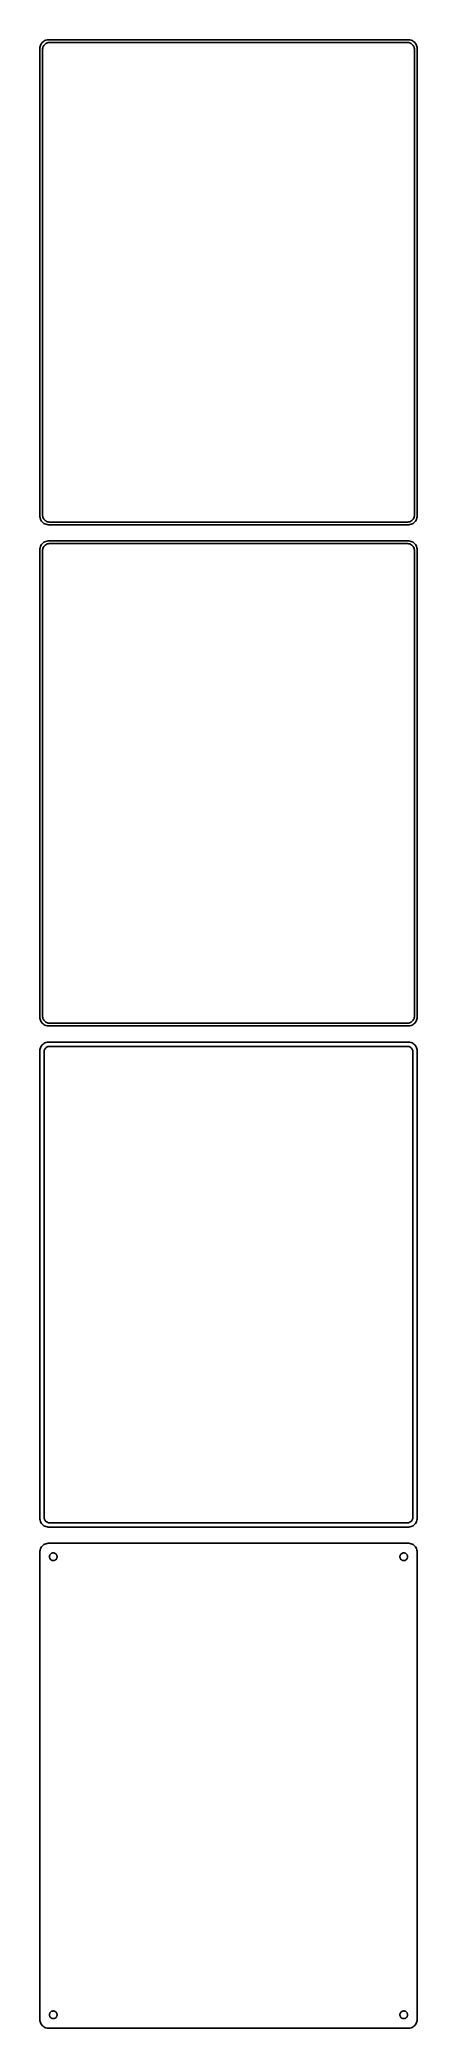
# Model space of a CAD drawing. Header units: metres. Extents: x -105 to 105, y 981 to 2088.
import ezdxf

# ---------------------------------------------------------------- set-up
doc = ezdxf.new("R2010")
doc.units = ezdxf.units.M

msp = doc.modelspace()

# ---------------------------------------------------------------- linework, layer by layer
for p, q in [((-104.961, 2083.63), (-105, 2083)), ((-105, 2083), (-105, 1823)), ((-104.843, 2084.24), (-104.961, 2083.63)), ((-104.649, 2084.84), (-104.843, 2084.24)), ((-104.382, 2085.41), (-104.649, 2084.84)), ((-104.045, 2085.94), (-104.382, 2085.41)), ((-103.645, 2086.42), (-104.045, 2085.94)), ((-103.187, 2086.85), (-103.645, 2086.42)), ((-103.5, 2082.5), (-103.468, 2083)), ((-103.5, 1823.5), (-103.5, 2082.5)), ((-103.468, 2083), (-103.374, 2083.49)), ((-103.374, 2083.49), (-103.219, 2083.97)), ((-103.219, 2083.97), (-103.005, 2084.43)), ((-102.679, 2087.22), (-103.187, 2086.85)), ((-103.005, 2084.43), (-102.736, 2084.85)), ((-102.736, 2084.85), (-102.416, 2085.24)), ((-102.129, 2087.52), (-102.679, 2087.22)), ((-102.416, 2085.24), (-102.05, 2085.58)), ((-101.545, 2087.76), (-102.129, 2087.52)), ((-102.05, 2085.58), (-101.643, 2085.88)), ((-101.643, 2085.88), (-101.203, 2086.12)), ((-100.937, 2087.91), (-101.545, 2087.76)), ((-101.203, 2086.12), (-100.736, 2086.3)), ((-100.314, 2087.99), (-100.937, 2087.91)), ((-100.736, 2086.3), (-100.25, 2086.43)), ((100.314, 2087.99), (-100.314, 2087.99)), ((-100.25, 2086.43), (-99.7512, 2086.49)), ((-99.7512, 2086.49), (99.7512, 2086.49)), ((99.7512, 2086.49), (100.25, 2086.43)), ((100.25, 2086.43), (100.736, 2086.3)), ((100.937, 2087.91), (100.314, 2087.99)), ((100.736, 2086.3), (101.203, 2086.12)), ((101.545, 2087.76), (100.937, 2087.91)), ((101.203, 2086.12), (101.643, 2085.88)), ((102.129, 2087.52), (101.545, 2087.76)), ((101.643, 2085.88), (102.05, 2085.58)), ((102.05, 2085.58), (102.416, 2085.24)), ((102.679, 2087.22), (102.129, 2087.52)), ((102.416, 2085.24), (102.736, 2084.85)), ((103.187, 2086.85), (102.679, 2087.22)), ((102.736, 2084.85), (103.005, 2084.43)), ((103.005, 2084.43), (103.219, 2083.97)), ((103.645, 2086.42), (103.187, 2086.85)), ((103.219, 2083.97), (103.374, 2083.49)), ((103.374, 2083.49), (103.468, 2083)), ((103.468, 2083), (103.5, 2082.5)), ((103.5, 2082.5), (103.5, 1823.5)), ((104.045, 2085.94), (103.645, 2086.42)), ((104.382, 2085.41), (104.045, 2085.94)), ((104.649, 2084.84), (104.382, 2085.41)), ((104.843, 2084.24), (104.649, 2084.84)), ((104.961, 2083.63), (104.843, 2084.24)), ((105, 2083), (104.961, 2083.63)), ((105, 1823), (105, 2083)), ((-105, 1823), (-104.961, 1822.37)), ((-104.961, 1822.37), (-104.843, 1821.76)), ((-104.843, 1821.76), (-104.649, 1821.16)), ((-104.649, 1821.16), (-104.382, 1820.59)), ((-104.382, 1820.59), (-104.045, 1820.06)), ((-104.045, 1820.06), (-103.645, 1819.58)), ((-103.645, 1819.58), (-103.187, 1819.15)), ((-103.468, 1823), (-103.5, 1823.5)), ((-103.374, 1822.51), (-103.468, 1823)), ((-103.219, 1822.03), (-103.374, 1822.51)), ((-103.005, 1821.57), (-103.219, 1822.03)), ((-103.187, 1819.15), (-102.679, 1818.78)), ((-102.736, 1821.15), (-103.005, 1821.57)), ((-102.416, 1820.76), (-102.736, 1821.15)), ((-102.679, 1818.78), (-102.129, 1818.48)), ((-102.05, 1820.42), (-102.416, 1820.76)), ((-102.129, 1818.48), (-101.545, 1818.24)), ((-101.643, 1820.12), (-102.05, 1820.42)), ((-101.203, 1819.88), (-101.643, 1820.12)), ((-101.545, 1818.24), (-100.937, 1818.09)), ((-100.736, 1819.7), (-101.203, 1819.88)), ((-100.937, 1818.09), (-100.314, 1818.01)), ((-100.25, 1819.57), (-100.736, 1819.7)), ((-100.314, 1818.01), (100.314, 1818.01)), ((-99.7512, 1819.51), (-100.25, 1819.57)), ((99.7512, 1819.51), (-99.7512, 1819.51)), ((100.25, 1819.57), (99.7512, 1819.51)), ((100.736, 1819.7), (100.25, 1819.57)), ((100.314, 1818.01), (100.937, 1818.09)), ((101.203, 1819.88), (100.736, 1819.7)), ((100.937, 1818.09), (101.545, 1818.24)), ((101.643, 1820.12), (101.203, 1819.88)), ((101.545, 1818.24), (102.129, 1818.48)), ((102.05, 1820.42), (101.643, 1820.12)), ((102.416, 1820.76), (102.05, 1820.42)), ((102.129, 1818.48), (102.679, 1818.78)), ((102.736, 1821.15), (102.416, 1820.76)), ((102.679, 1818.78), (103.187, 1819.15)), ((103.005, 1821.57), (102.736, 1821.15)), ((103.219, 1822.03), (103.005, 1821.57)), ((103.187, 1819.15), (103.645, 1819.58)), ((103.374, 1822.51), (103.219, 1822.03)), ((103.468, 1823), (103.374, 1822.51)), ((103.5, 1823.5), (103.468, 1823)), ((103.645, 1819.58), (104.045, 1820.06)), ((104.045, 1820.06), (104.382, 1820.59)), ((104.382, 1820.59), (104.649, 1821.16)), ((104.649, 1821.16), (104.843, 1821.76)), ((104.843, 1821.76), (104.961, 1822.37)), ((104.961, 1822.37), (105, 1823)), ((-104.961, 1804.63), (-105, 1804)), ((-104.843, 1805.24), (-104.961, 1804.63)), ((-104.649, 1805.84), (-104.843, 1805.24)), ((-104.382, 1806.41), (-104.649, 1805.84)), ((-104.045, 1806.94), (-104.382, 1806.41)), ((-103.645, 1807.42), (-104.045, 1806.94)), ((-103.187, 1807.85), (-103.645, 1807.42)), ((-103.468, 1804), (-103.374, 1804.49)), ((-103.374, 1804.49), (-103.219, 1804.97)), ((-103.219, 1804.97), (-103.005, 1805.43)), ((-102.679, 1808.22), (-103.187, 1807.85)), ((-103.005, 1805.43), (-102.736, 1805.85)), ((-102.736, 1805.85), (-102.416, 1806.24)), ((-102.129, 1808.52), (-102.679, 1808.22)), ((-102.416, 1806.24), (-102.05, 1806.58)), ((-101.545, 1808.76), (-102.129, 1808.52)), ((-102.05, 1806.58), (-101.643, 1806.88)), ((-101.643, 1806.88), (-101.203, 1807.12)), ((-100.937, 1808.91), (-101.545, 1808.76)), ((-101.203, 1807.12), (-100.736, 1807.3)), ((-100.314, 1808.99), (-100.937, 1808.91)), ((-100.736, 1807.3), (-100.25, 1807.43)), ((100.314, 1808.99), (-100.314, 1808.99)), ((-100.25, 1807.43), (-99.7512, 1807.49)), ((-99.7512, 1807.49), (99.7512, 1807.49)), ((99.7512, 1807.49), (100.25, 1807.43)), ((100.25, 1807.43), (100.736, 1807.3)), ((100.937, 1808.91), (100.314, 1808.99)), ((100.736, 1807.3), (101.203, 1807.12)), ((101.545, 1808.76), (100.937, 1808.91)), ((101.203, 1807.12), (101.643, 1806.88)), ((102.129, 1808.52), (101.545, 1808.76)), ((101.643, 1806.88), (102.05, 1806.58)), ((102.05, 1806.58), (102.416, 1806.24)), ((102.679, 1808.22), (102.129, 1808.52)), ((102.416, 1806.24), (102.736, 1805.85)), ((103.187, 1807.85), (102.679, 1808.22)), ((102.736, 1805.85), (103.005, 1805.43)), ((103.005, 1805.43), (103.219, 1804.97)), ((103.645, 1807.42), (103.187, 1807.85)), ((103.219, 1804.97), (103.374, 1804.49)), ((103.374, 1804.49), (103.468, 1804)), ((104.045, 1806.94), (103.645, 1807.42)), ((104.382, 1806.41), (104.045, 1806.94)), ((104.649, 1805.84), (104.382, 1806.41)), ((104.843, 1805.24), (104.649, 1805.84)), ((104.961, 1804.63), (104.843, 1805.24)), ((105, 1804), (104.961, 1804.63)), ((-105, 1804), (-105, 1544)), ((-103.5, 1803.5), (-103.468, 1804)), ((-103.5, 1544.5), (-103.5, 1803.5)), ((103.468, 1804), (103.5, 1803.5)), ((103.5, 1803.5), (103.5, 1544.5)), ((105, 1544), (105, 1804)), ((-105, 1544), (-104.961, 1543.37)), ((-104.961, 1543.37), (-104.843, 1542.76)), ((-104.843, 1542.76), (-104.649, 1542.16)), ((-104.649, 1542.16), (-104.382, 1541.59)), ((-104.382, 1541.59), (-104.045, 1541.06)), ((-104.045, 1541.06), (-103.645, 1540.58)), ((-103.645, 1540.58), (-103.187, 1540.15)), ((-103.468, 1544), (-103.5, 1544.5)), ((-103.374, 1543.51), (-103.468, 1544)), ((-103.219, 1543.03), (-103.374, 1543.51)), ((-103.005, 1542.57), (-103.219, 1543.03)), ((-103.187, 1540.15), (-102.679, 1539.78)), ((-102.736, 1542.15), (-103.005, 1542.57)), ((-102.416, 1541.76), (-102.736, 1542.15)), ((-102.679, 1539.78), (-102.129, 1539.48)), ((-102.05, 1541.42), (-102.416, 1541.76)), ((-102.129, 1539.48), (-101.545, 1539.24)), ((-101.643, 1541.12), (-102.05, 1541.42)), ((-101.203, 1540.88), (-101.643, 1541.12)), ((-101.545, 1539.24), (-100.937, 1539.09)), ((-100.736, 1540.7), (-101.203, 1540.88)), ((-100.937, 1539.09), (-100.314, 1539.01)), ((-100.25, 1540.57), (-100.736, 1540.7)), ((-100.314, 1539.01), (100.314, 1539.01)), ((-99.7512, 1540.51), (-100.25, 1540.57)), ((99.7512, 1540.51), (-99.7512, 1540.51)), ((100.25, 1540.57), (99.7512, 1540.51)), ((100.736, 1540.7), (100.25, 1540.57)), ((100.314, 1539.01), (100.937, 1539.09)), ((101.203, 1540.88), (100.736, 1540.7)), ((100.937, 1539.09), (101.545, 1539.24)), ((101.643, 1541.12), (101.203, 1540.88)), ((101.545, 1539.24), (102.129, 1539.48)), ((102.05, 1541.42), (101.643, 1541.12)), ((102.416, 1541.76), (102.05, 1541.42)), ((102.129, 1539.48), (102.679, 1539.78)), ((102.736, 1542.15), (102.416, 1541.76)), ((102.679, 1539.78), (103.187, 1540.15)), ((103.005, 1542.57), (102.736, 1542.15)), ((103.219, 1543.03), (103.005, 1542.57)), ((103.187, 1540.15), (103.645, 1540.58)), ((103.374, 1543.51), (103.219, 1543.03)), ((103.468, 1544), (103.374, 1543.51)), ((103.5, 1544.5), (103.468, 1544)), ((103.645, 1540.58), (104.045, 1541.06)), ((104.045, 1541.06), (104.382, 1541.59)), ((104.382, 1541.59), (104.649, 1542.16)), ((104.649, 1542.16), (104.843, 1542.76)), ((104.843, 1542.76), (104.961, 1543.37)), ((104.961, 1543.37), (105, 1544)), ((-104.045, 1527.94), (-104.382, 1527.41)), ((-103.645, 1528.42), (-104.045, 1527.94)), ((-103.187, 1528.85), (-103.645, 1528.42)), ((-102.679, 1529.22), (-103.187, 1528.85)), ((-102.129, 1529.52), (-102.679, 1529.22)), ((-101.545, 1529.76), (-102.129, 1529.52)), ((-100.937, 1529.91), (-101.545, 1529.76)), ((-100.314, 1529.99), (-100.937, 1529.91)), ((100.314, 1529.99), (-100.314, 1529.99)), ((100.937, 1529.91), (100.314, 1529.99)), ((101.545, 1529.76), (100.937, 1529.91)), ((102.129, 1529.52), (101.545, 1529.76)), ((102.679, 1529.22), (102.129, 1529.52)), ((103.187, 1528.85), (102.679, 1529.22)), ((103.645, 1528.42), (103.187, 1528.85)), ((104.045, 1527.94), (103.645, 1528.42)), ((104.382, 1527.41), (104.045, 1527.94)), ((-104.961, 1525.63), (-105, 1525)), ((-105, 1525), (-105, 1265)), ((-104.843, 1526.24), (-104.961, 1525.63)), ((-104.649, 1526.84), (-104.843, 1526.24)), ((-104.382, 1527.41), (-104.649, 1526.84)), ((-102.613, 1524.5), (-102.588, 1524.89)), ((-102.613, 1265.5), (-102.613, 1524.5)), ((-102.588, 1524.89), (-102.515, 1525.27)), ((-102.515, 1525.27), (-102.394, 1525.65)), ((-102.394, 1525.65), (-102.228, 1526)), ((-102.228, 1526), (-102.018, 1526.33)), ((-102.018, 1526.33), (-101.769, 1526.63)), ((-101.769, 1526.63), (-101.484, 1526.9)), ((-101.484, 1526.9), (-101.168, 1527.13)), ((-101.168, 1527.13), (-100.825, 1527.32)), ((-100.825, 1527.32), (-100.462, 1527.46)), ((-100.462, 1527.46), (-100.083, 1527.56)), ((-100.083, 1527.56), (-99.6955, 1527.61)), ((-99.6955, 1527.61), (99.6955, 1527.61)), ((99.6955, 1527.61), (100.083, 1527.56)), ((100.083, 1527.56), (100.462, 1527.46)), ((100.462, 1527.46), (100.825, 1527.32)), ((100.825, 1527.32), (101.168, 1527.13)), ((101.168, 1527.13), (101.484, 1526.9)), ((101.484, 1526.9), (101.769, 1526.63)), ((101.769, 1526.63), (102.018, 1526.33)), ((102.018, 1526.33), (102.228, 1526)), ((102.228, 1526), (102.394, 1525.65)), ((102.394, 1525.65), (102.515, 1525.27)), ((102.515, 1525.27), (102.588, 1524.89)), ((102.588, 1524.89), (102.613, 1524.5)), ((102.613, 1524.5), (102.613, 1265.5)), ((104.649, 1526.84), (104.382, 1527.41)), ((104.843, 1526.24), (104.649, 1526.84)), ((104.961, 1525.63), (104.843, 1526.24)), ((105, 1525), (104.961, 1525.63)), ((105, 1265), (105, 1525)), ((-105, 1265), (-104.961, 1264.37)), ((-104.961, 1264.37), (-104.843, 1263.76)), ((-104.843, 1263.76), (-104.649, 1263.16)), ((-104.649, 1263.16), (-104.382, 1262.59)), ((-104.382, 1262.59), (-104.045, 1262.06)), ((-104.045, 1262.06), (-103.645, 1261.58)), ((-102.588, 1265.11), (-102.613, 1265.5)), ((-102.515, 1264.73), (-102.588, 1265.11)), ((-102.394, 1264.35), (-102.515, 1264.73)), ((-102.228, 1264), (-102.394, 1264.35)), ((-102.018, 1263.67), (-102.228, 1264)), ((-101.769, 1263.37), (-102.018, 1263.67)), ((-101.484, 1263.1), (-101.769, 1263.37)), ((-101.168, 1262.87), (-101.484, 1263.1)), ((-100.825, 1262.68), (-101.168, 1262.87)), ((-100.462, 1262.54), (-100.825, 1262.68)), ((-100.083, 1262.44), (-100.462, 1262.54)), ((-99.6955, 1262.39), (-100.083, 1262.44)), ((99.6955, 1262.39), (-99.6955, 1262.39)), ((100.083, 1262.44), (99.6955, 1262.39)), ((100.462, 1262.54), (100.083, 1262.44)), ((100.825, 1262.68), (100.462, 1262.54)), ((101.168, 1262.87), (100.825, 1262.68)), ((101.484, 1263.1), (101.168, 1262.87)), ((101.769, 1263.37), (101.484, 1263.1)), ((102.018, 1263.67), (101.769, 1263.37)), ((102.228, 1264), (102.018, 1263.67)), ((102.394, 1264.35), (102.228, 1264)), ((102.515, 1264.73), (102.394, 1264.35)), ((102.588, 1265.11), (102.515, 1264.73)), ((102.613, 1265.5), (102.588, 1265.11)), ((103.645, 1261.58), (104.045, 1262.06)), ((104.045, 1262.06), (104.382, 1262.59)), ((104.382, 1262.59), (104.649, 1263.16)), ((104.649, 1263.16), (104.843, 1263.76)), ((104.843, 1263.76), (104.961, 1264.37)), ((104.961, 1264.37), (105, 1265)), ((-103.645, 1261.58), (-103.187, 1261.15)), ((-103.187, 1261.15), (-102.679, 1260.78)), ((-102.679, 1260.78), (-102.129, 1260.48)), ((-102.129, 1260.48), (-101.545, 1260.24)), ((-101.545, 1260.24), (-100.937, 1260.09)), ((-100.937, 1250.91), (-101.545, 1250.76)), ((-100.937, 1260.09), (-100.314, 1260.01)), ((-100.314, 1250.99), (-100.937, 1250.91)), ((-100.314, 1260.01), (100.314, 1260.01)), ((100.314, 1250.99), (-100.314, 1250.99)), ((100.314, 1260.01), (100.937, 1260.09)), ((100.937, 1250.91), (100.314, 1250.99)), ((100.937, 1260.09), (101.545, 1260.24)), ((101.545, 1250.76), (100.937, 1250.91)), ((101.545, 1260.24), (102.129, 1260.48)), ((102.129, 1260.48), (102.679, 1260.78)), ((102.679, 1260.78), (103.187, 1261.15)), ((103.187, 1261.15), (103.645, 1261.58)), ((-104.961, 1246.63), (-105, 1246)), ((-105, 1246), (-105, 986)), ((-104.843, 1247.24), (-104.961, 1246.63)), ((-104.649, 1247.84), (-104.843, 1247.24)), ((-104.382, 1248.41), (-104.649, 1247.84)), ((-104.045, 1248.94), (-104.382, 1248.41)), ((-103.645, 1249.42), (-104.045, 1248.94)), ((-103.187, 1249.85), (-103.645, 1249.42)), ((-102.679, 1250.22), (-103.187, 1249.85)), ((-102.129, 1250.52), (-102.679, 1250.22)), ((-101.545, 1250.76), (-102.129, 1250.52)), ((-99.6353, 1243.5), (-99.6185, 1243.77)), ((-99.6185, 1243.23), (-99.6353, 1243.5)), ((-99.6185, 1243.77), (-99.5682, 1244.03)), ((-99.5682, 1242.97), (-99.6185, 1243.23)), ((-99.5682, 1244.03), (-99.4853, 1244.29)), ((-99.4853, 1242.71), (-99.5682, 1242.97)), ((-99.4853, 1244.29), (-99.3712, 1244.53)), ((-99.3712, 1242.47), (-99.4853, 1242.71)), ((-99.3712, 1244.53), (-99.2275, 1244.76)), ((-99.2275, 1242.24), (-99.3712, 1242.47)), ((-99.2275, 1244.76), (-99.0566, 1244.96)), ((-99.0566, 1242.04), (-99.2275, 1242.24)), ((-99.0566, 1244.96), (-98.8611, 1245.15)), ((-98.8611, 1241.85), (-99.0566, 1242.04)), ((-98.8611, 1245.15), (-98.6441, 1245.3)), ((-98.6441, 1241.7), (-98.8611, 1241.85)), ((-98.6441, 1245.3), (-98.4092, 1245.43)), ((-98.4092, 1241.57), (-98.6441, 1241.7)), ((-98.4092, 1245.43), (-98.1598, 1245.53)), ((-98.1598, 1241.47), (-98.4092, 1241.57)), ((-98.1598, 1245.53), (-97.9001, 1245.6)), ((-97.9001, 1241.4), (-98.1598, 1241.47)), ((-97.9001, 1245.6), (-97.6341, 1245.63)), ((-97.6341, 1241.37), (-97.9001, 1241.4)), ((-97.6341, 1245.63), (-97.3659, 1245.63)), ((-97.3659, 1241.37), (-97.6341, 1241.37)), ((-97.3659, 1245.63), (-97.0999, 1245.6)), ((-97.0999, 1241.4), (-97.3659, 1241.37)), ((-97.0999, 1245.6), (-96.8401, 1245.53)), ((-96.8401, 1241.47), (-97.0999, 1241.4)), ((-96.8401, 1245.53), (-96.5908, 1245.43)), ((-96.5908, 1241.57), (-96.8401, 1241.47)), ((-96.5908, 1245.43), (-96.3559, 1245.3)), ((-96.3559, 1241.7), (-96.5908, 1241.57)), ((-96.3559, 1245.3), (-96.1389, 1245.15)), ((-96.1389, 1241.85), (-96.3559, 1241.7)), ((-96.1389, 1245.15), (-95.9434, 1244.96)), ((-95.9434, 1242.04), (-96.1389, 1241.85)), ((-95.9434, 1244.96), (-95.7725, 1244.76)), ((-95.7725, 1242.24), (-95.9434, 1242.04)), ((-95.7725, 1244.76), (-95.6288, 1244.53)), ((-95.6288, 1242.47), (-95.7725, 1242.24)), ((-95.6288, 1244.53), (-95.5146, 1244.29)), ((-95.5146, 1242.71), (-95.6288, 1242.47)), ((-95.5146, 1244.29), (-95.4318, 1244.03)), ((-95.4318, 1242.97), (-95.5146, 1242.71)), ((-95.4318, 1244.03), (-95.3815, 1243.77)), ((-95.3815, 1243.23), (-95.4318, 1242.97)), ((-95.3815, 1243.77), (-95.3647, 1243.5)), ((-95.3647, 1243.5), (-95.3815, 1243.23)), ((95.3647, 1243.5), (95.3815, 1243.77)), ((95.3815, 1243.23), (95.3647, 1243.5)), ((95.3815, 1243.77), (95.4318, 1244.03)), ((95.4318, 1242.97), (95.3815, 1243.23)), ((95.4318, 1244.03), (95.5146, 1244.29)), ((95.5146, 1242.71), (95.4318, 1242.97)), ((95.5146, 1244.29), (95.6288, 1244.53)), ((95.6288, 1242.47), (95.5146, 1242.71)), ((95.6288, 1244.53), (95.7725, 1244.76)), ((95.7725, 1242.24), (95.6288, 1242.47)), ((95.7725, 1244.76), (95.9434, 1244.96)), ((95.9434, 1242.04), (95.7725, 1242.24)), ((95.9434, 1244.96), (96.1389, 1245.15)), ((96.1389, 1241.85), (95.9434, 1242.04)), ((96.1389, 1245.15), (96.3559, 1245.3)), ((96.3559, 1241.7), (96.1389, 1241.85)), ((96.3559, 1245.3), (96.5908, 1245.43)), ((96.5908, 1241.57), (96.3559, 1241.7)), ((96.5908, 1245.43), (96.8401, 1245.53)), ((96.8401, 1241.47), (96.5908, 1241.57)), ((96.8401, 1245.53), (97.0999, 1245.6)), ((97.0999, 1241.4), (96.8401, 1241.47)), ((97.0999, 1245.6), (97.3659, 1245.63)), ((97.3659, 1241.37), (97.0999, 1241.4)), ((97.3659, 1245.63), (97.6341, 1245.63)), ((97.6341, 1241.37), (97.3659, 1241.37)), ((97.6341, 1245.63), (97.9001, 1245.6)), ((97.9001, 1241.4), (97.6341, 1241.37)), ((97.9001, 1245.6), (98.1598, 1245.53)), ((98.1598, 1241.47), (97.9001, 1241.4)), ((98.1598, 1245.53), (98.4092, 1245.43)), ((98.4092, 1241.57), (98.1598, 1241.47)), ((98.4092, 1245.43), (98.6441, 1245.3)), ((98.6441, 1241.7), (98.4092, 1241.57)), ((98.6441, 1245.3), (98.8611, 1245.15)), ((98.8611, 1241.85), (98.6441, 1241.7)), ((98.8611, 1245.15), (99.0566, 1244.96)), ((99.0566, 1242.04), (98.8611, 1241.85)), ((99.0566, 1244.96), (99.2275, 1244.76)), ((99.2275, 1242.24), (99.0566, 1242.04)), ((99.2275, 1244.76), (99.3712, 1244.53)), ((99.3712, 1242.47), (99.2275, 1242.24)), ((99.3712, 1244.53), (99.4853, 1244.29)), ((99.4853, 1242.71), (99.3712, 1242.47)), ((99.4853, 1244.29), (99.5682, 1244.03)), ((99.5682, 1242.97), (99.4853, 1242.71)), ((99.5682, 1244.03), (99.6185, 1243.77)), ((99.6185, 1243.23), (99.5682, 1242.97)), ((99.6185, 1243.77), (99.6353, 1243.5)), ((99.6353, 1243.5), (99.6185, 1243.23)), ((102.129, 1250.52), (101.545, 1250.76)), ((102.679, 1250.22), (102.129, 1250.52)), ((103.187, 1249.85), (102.679, 1250.22)), ((103.645, 1249.42), (103.187, 1249.85)), ((104.045, 1248.94), (103.645, 1249.42)), ((104.382, 1248.41), (104.045, 1248.94)), ((104.649, 1247.84), (104.382, 1248.41)), ((104.843, 1247.24), (104.649, 1247.84)), ((104.961, 1246.63), (104.843, 1247.24)), ((105, 1246), (104.961, 1246.63)), ((105, 986), (105, 1246)), ((-105, 986), (-104.961, 985.373)), ((-104.961, 985.373), (-104.843, 984.757)), ((-99.6353, 988.5), (-99.6185, 988.768)), ((-99.6185, 988.232), (-99.6353, 988.5)), ((-99.6185, 988.768), (-99.5682, 989.031)), ((-99.5682, 987.969), (-99.6185, 988.232)), ((-99.5682, 989.031), (-99.4853, 989.286)), ((-99.4853, 987.714), (-99.5682, 987.969)), ((-99.4853, 989.286), (-99.3712, 989.529)), ((-99.3712, 987.471), (-99.4853, 987.714)), ((-99.3712, 989.529), (-99.2275, 989.755)), ((-99.2275, 987.245), (-99.3712, 987.471)), ((-99.2275, 989.755), (-99.0566, 989.962)), ((-99.0566, 987.038), (-99.2275, 987.245)), ((-99.0566, 989.962), (-98.8611, 990.145)), ((-98.8611, 986.855), (-99.0566, 987.038)), ((-98.8611, 990.145), (-98.6441, 990.303)), ((-98.6441, 986.697), (-98.8611, 986.855)), ((-98.6441, 990.303), (-98.4092, 990.432)), ((-98.4092, 986.568), (-98.6441, 986.697)), ((-98.4092, 990.432), (-98.1598, 990.531)), ((-98.1598, 986.469), (-98.4092, 986.568)), ((-98.1598, 990.531), (-97.9001, 990.597)), ((-97.9001, 986.403), (-98.1598, 986.469)), ((-97.9001, 990.597), (-97.6341, 990.631)), ((-97.6341, 986.369), (-97.9001, 986.403)), ((-97.6341, 990.631), (-97.3659, 990.631)), ((-97.3659, 986.369), (-97.6341, 986.369)), ((-97.3659, 990.631), (-97.0999, 990.597)), ((-97.0999, 986.403), (-97.3659, 986.369)), ((-97.0999, 990.597), (-96.8401, 990.531)), ((-96.8401, 986.469), (-97.0999, 986.403)), ((-96.8401, 990.531), (-96.5908, 990.432)), ((-96.5908, 986.568), (-96.8401, 986.469)), ((-96.5908, 990.432), (-96.3559, 990.303)), ((-96.3559, 986.697), (-96.5908, 986.568)), ((-96.3559, 990.303), (-96.1389, 990.145)), ((-96.1389, 986.855), (-96.3559, 986.697)), ((-96.1389, 990.145), (-95.9434, 989.962)), ((-95.9434, 987.038), (-96.1389, 986.855)), ((-95.9434, 989.962), (-95.7725, 989.755)), ((-95.7725, 987.245), (-95.9434, 987.038)), ((-95.7725, 989.755), (-95.6288, 989.529)), ((-95.6288, 987.471), (-95.7725, 987.245)), ((-95.6288, 989.529), (-95.5146, 989.286)), ((-95.5146, 987.714), (-95.6288, 987.471)), ((-95.5146, 989.286), (-95.4318, 989.031)), ((-95.4318, 987.969), (-95.5146, 987.714)), ((-95.4318, 989.031), (-95.3815, 988.768)), ((-95.3815, 988.232), (-95.4318, 987.969)), ((-95.3815, 988.768), (-95.3647, 988.5)), ((-95.3647, 988.5), (-95.3815, 988.232)), ((95.3647, 988.5), (95.3815, 988.768)), ((95.3815, 988.232), (95.3647, 988.5)), ((95.3815, 988.768), (95.4318, 989.031)), ((95.4318, 987.969), (95.3815, 988.232)), ((95.4318, 989.031), (95.5146, 989.286)), ((95.5146, 987.714), (95.4318, 987.969)), ((95.5146, 989.286), (95.6288, 989.529)), ((95.6288, 987.471), (95.5146, 987.714)), ((95.6288, 989.529), (95.7725, 989.755)), ((95.7725, 987.245), (95.6288, 987.471)), ((95.7725, 989.755), (95.9434, 989.962)), ((95.9434, 987.038), (95.7725, 987.245)), ((95.9434, 989.962), (96.1389, 990.145)), ((96.1389, 986.855), (95.9434, 987.038)), ((96.1389, 990.145), (96.3559, 990.303)), ((96.3559, 986.697), (96.1389, 986.855)), ((96.3559, 990.303), (96.5908, 990.432)), ((96.5908, 986.568), (96.3559, 986.697)), ((96.5908, 990.432), (96.8401, 990.531)), ((96.8401, 986.469), (96.5908, 986.568)), ((96.8401, 990.531), (97.0999, 990.597)), ((97.0999, 986.403), (96.8401, 986.469)), ((97.0999, 990.597), (97.3659, 990.631)), ((97.3659, 986.369), (97.0999, 986.403)), ((97.3659, 990.631), (97.6341, 990.631)), ((97.6341, 986.369), (97.3659, 986.369)), ((97.6341, 990.631), (97.9001, 990.597)), ((97.9001, 986.403), (97.6341, 986.369)), ((97.9001, 990.597), (98.1598, 990.531)), ((98.1598, 986.469), (97.9001, 986.403)), ((98.1598, 990.531), (98.4092, 990.432)), ((98.4092, 986.568), (98.1598, 986.469)), ((98.4092, 990.432), (98.6441, 990.303)), ((98.6441, 986.697), (98.4092, 986.568)), ((98.6441, 990.303), (98.8611, 990.145)), ((98.8611, 986.855), (98.6441, 986.697)), ((98.8611, 990.145), (99.0566, 989.962)), ((99.0566, 987.038), (98.8611, 986.855)), ((99.0566, 989.962), (99.2275, 989.755)), ((99.2275, 987.245), (99.0566, 987.038)), ((99.2275, 989.755), (99.3712, 989.529)), ((99.3712, 987.471), (99.2275, 987.245)), ((99.3712, 989.529), (99.4853, 989.286)), ((99.4853, 987.714), (99.3712, 987.471)), ((99.4853, 989.286), (99.5682, 989.031)), ((99.5682, 987.969), (99.4853, 987.714)), ((99.5682, 989.031), (99.6185, 988.768)), ((99.6185, 988.232), (99.5682, 987.969)), ((99.6185, 988.768), (99.6353, 988.5)), ((99.6353, 988.5), (99.6185, 988.232)), ((104.843, 984.757), (104.961, 985.373)), ((104.961, 985.373), (105, 986)), ((-104.843, 984.757), (-104.649, 984.159)), ((-104.649, 984.159), (-104.382, 983.591)), ((-104.382, 983.591), (-104.045, 983.061)), ((-104.045, 983.061), (-103.645, 982.577)), ((-103.645, 982.577), (-103.187, 982.147)), ((-103.187, 982.147), (-102.679, 981.778)), ((-102.679, 981.778), (-102.129, 981.476)), ((-102.129, 981.476), (-101.545, 981.245)), ((-101.545, 981.245), (-100.937, 981.089)), ((-100.937, 981.089), (-100.314, 981.01)), ((-100.314, 981.01), (100.314, 981.01)), ((100.314, 981.01), (100.937, 981.089)), ((100.937, 981.089), (101.545, 981.245)), ((101.545, 981.245), (102.129, 981.476)), ((102.129, 981.476), (102.679, 981.778)), ((102.679, 981.778), (103.187, 982.147)), ((103.187, 982.147), (103.645, 982.577)), ((103.645, 982.577), (104.045, 983.061)), ((104.045, 983.061), (104.382, 983.591)), ((104.382, 983.591), (104.649, 984.159)), ((104.649, 984.159), (104.843, 984.757))]:
    msp.add_line(p, q)

doc.saveas('drawing.dxf')
